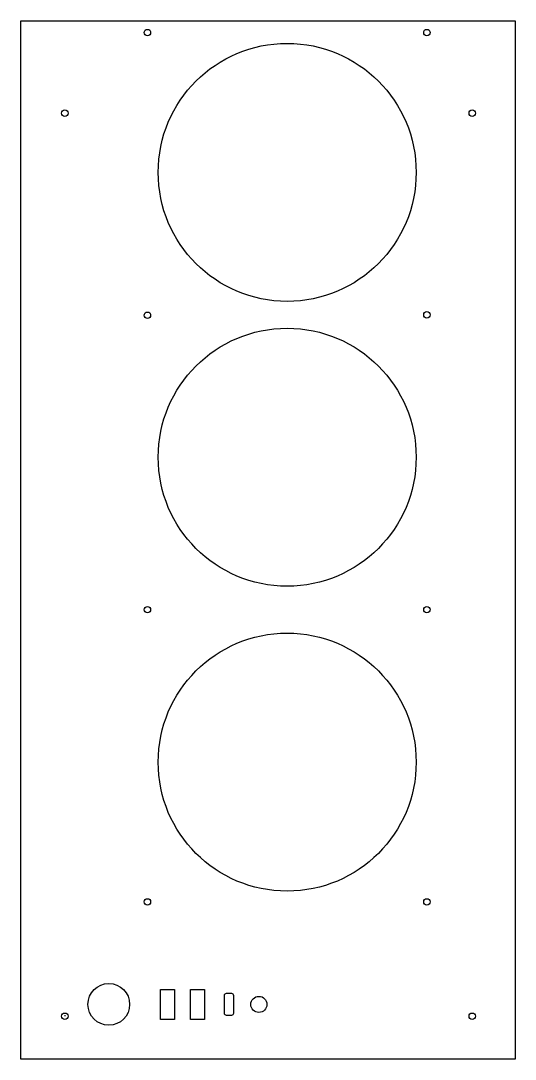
# Model space of a CAD drawing. Header units: millimetres. Extents: x 0 to 230, y -483 to 0.
import ezdxf

# ---------------------------------------------------------------- set-up
doc = ezdxf.new("R2010")
doc.units = ezdxf.units.MM
doc.layers.get('0').update_dxf_attribs({"linetype": 'CONTINUOUS'})

msp = doc.modelspace()

# ---------------------------------------------------------------- linework, layer by layer
msp.add_line((20.5, -462.5), (20.5, -463))
for points in [[(0, 0), (230, 0), (230, -483), (0, -483)], [(65, -450.5), (71.5, -450.5), (71.5, -464.5), (65, -464.5)], [(79, -450.5), (85.5, -450.5), (85.5, -464.5), (79, -464.5)]]:
    msp.add_lwpolyline(points, close=True)
msp.add_lwpolyline([(98.1, -452.5), (95.6, -452.5, 0.414214), (94.6, -453.5), (94.6, -461.5, 0.414214), (95.6, -462.5), (98.1, -462.5, 0.414214), (99.1, -461.5), (99.1, -453.5, 0.414214)], format="xyb", close=True)
for centre, radius in [((58.92, -5.5), 1.5), ((188.92, -5.5), 1.5), ((123.92, -70.5), 60), ((20.5, -43), 1.5), ((210, -43), 1.5), ((58.92, -136.98), 1.5), ((188.92, -136.75), 1.5), ((123.92, -203), 60), ((58.92, -273.91), 1.5), ((188.92, -273.91), 1.5), ((123.92, -344.82), 60), ((58.92, -409.82), 1.5), ((188.92, -409.82), 1.5), ((40.95, -457.5), 9.7), ((110.75, -457.5), 3.75), ((20.5, -463), 1.5), ((210, -463), 1.5)]:
    msp.add_circle(centre, radius)

doc.saveas('drawing.dxf')
